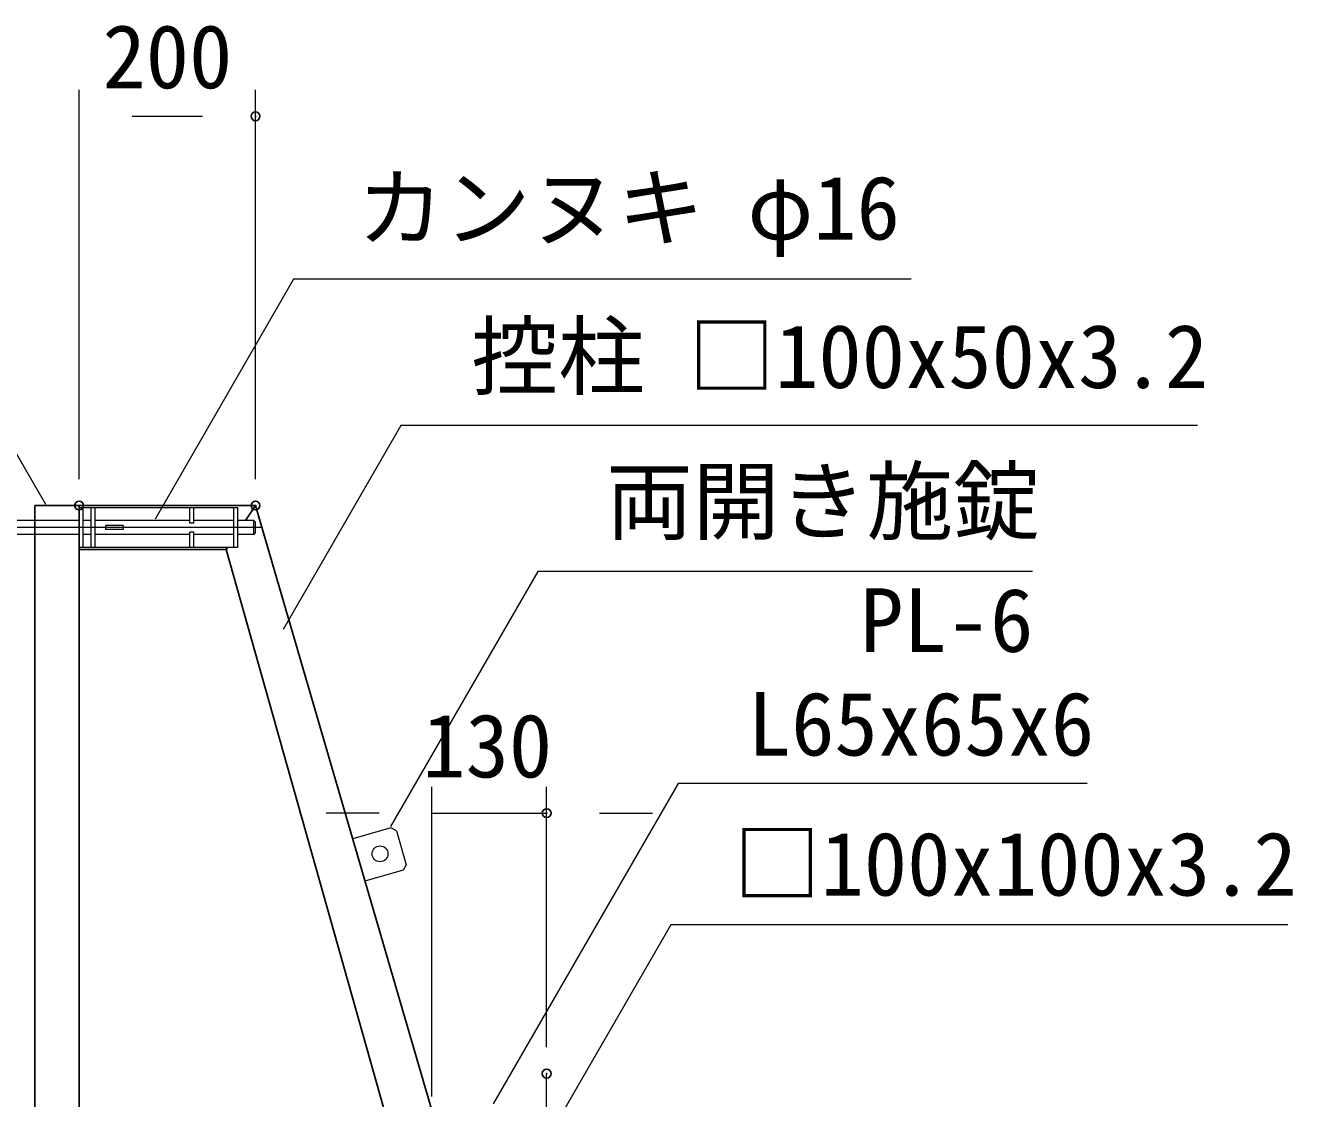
# Model space of a CAD drawing. Units: millimetres, scale not verified. Extents: x -6300 to 6300, y -4455 to 4455.
# Drawn here: x 2993 to 4429, y -770 to 447 of the extents above; entities that cross this region are included whole.
import ezdxf
from ezdxf.enums import TextEntityAlignment as Align

# ---------------------------------------------------------------- set-up
doc = ezdxf.new("R2010")
doc.units = ezdxf.units.MM
doc.header["$LTSCALE"] = 20
doc.header["$PDMODE"] = 32
doc.header["$PDSIZE"] = 10
doc.linetypes.add('USER1', pattern=[50.8, 31.75, -6.35, 6.35, -6.35])
for name, color, linetype, lineweight in [('0-1_D-STR1', 1, 'Continuous', 25), ('0-3_D-BMK', 2, 'USER1', 13), ('0-4_D-STR3', 3, 'Continuous', 13), ('0-8_D-STR-DIM', 7, 'Continuous', 13), ('0-B_D-STR-TXT', 7, 'Continuous', 13)]:
    doc.layers.add(name, color=color, linetype=linetype, lineweight=lineweight)
doc.layers.add('0-A_Defpoints', color=8, linetype='Continuous')
doc.styles.add('ＭＳ ゴシック', font='')
doc.styles.get('ＭＳ ゴシック').set_extended_font_data('MS Gothic')

msp = doc.modelspace()

# ---------------------------------------------------------------- linework, layer by layer
at = {"layer": '0-1_D-STR1'}
for p, q in [((3003.48, -97.76), (3053.48, -97.76)), ((3053.48, -97.76), (3253.48, -97.76)), ((3053.48, -897.76), (3053.48, -97.76)), ((3242.15, -114.76), (3253.48, -97.76)), ((3253.48, -97.76), (3457.65, -797.76)), ((3053.48, -147.76), (3220.15, -147.76)), ((3220.15, -147.76), (3221.82, -145.26)), ((3220.15, -147.76), (3403.48, -797.76))]:
    msp.add_line(p, q, dxfattribs=at)
msp.add_lwpolyline([(3053.48, -897.76), (3003.48, -897.76), (3003.48, -97.76)], dxfattribs=at)
at = {"layer": '0-3_D-BMK'}
for p, q in [((3260.15, -122.76), (2896.81, -122.76)), ((3583.48, -1046.86), (3583.48, -741.86))]:
    msp.add_line(p, q, dxfattribs=at)
at = {"layer": '0-4_D-STR3'}
for p, q in [((3233.48, -100.26), (3053.48, -100.26)), ((3053.48, -145.26), (3053.48, -100.26)), ((3057.98, -145.26), (3057.98, -100.26)), ((3066.98, -100.26), (3066.98, -145.26)), ((3071.48, -100.26), (3071.48, -145.26)), ((3178.98, -117.76), (3178.98, -100.26)), ((3183.48, -117.76), (3183.48, -100.26)), ((3228.98, -145.26), (3228.98, -100.26)), ((3233.48, -145.26), (3233.48, -100.26)), ((3053.48, -114.76), (2983.48, -114.76)), ((3066.98, -114.76), (3057.98, -114.76)), ((3178.98, -114.76), (3071.48, -114.76)), ((3228.98, -114.76), (3183.48, -114.76)), ((3251.48, -130.76), (3251.48, -114.76)), ((3103.48, -120.51), (3083.48, -120.51)), ((3083.48, -120.51), (3083.48, -125.01)), ((3103.48, -125.01), (3083.48, -125.01)), ((3103.48, -120.51), (3103.48, -125.01)), ((3183.48, -117.76), (3178.98, -117.76)), ((3183.48, -127.76), (3178.98, -127.76)), ((3178.98, -145.26), (3178.98, -127.76)), ((3183.48, -145.26), (3183.48, -127.76)), ((3251.48, -130.76), (3253.48, -128.76)), ((3053.48, -130.76), (2983.48, -130.76)), ((3066.98, -130.76), (3057.98, -130.76)), ((3178.98, -130.76), (3071.48, -130.76)), ((3228.98, -130.76), (3183.48, -130.76)), ((3251.48, -130.76), (3233.48, -130.76)), ((3233.48, -145.26), (3053.48, -145.26)), ((3413.11, -466.54), (3424.2, -504.97)), ((3420.78, -511.16), (3377.55, -523.64)), ((3424.2, -504.97), (3420.78, -511.16))]:
    msp.add_line(p, q, dxfattribs=at)
for points in [[(3253.48, -128.76), (3253.48, -116.76), (3251.48, -114.76), (3233.48, -114.76)], [(3413.11, -466.54), (3406.92, -463.12), (3363.68, -475.6)]]:
    msp.add_lwpolyline(points, dxfattribs=at)
msp.add_circle((3394.64, -492.68), 9, dxfattribs=at)
at = {"layer": '0-8_D-STR-DIM'}
for p, q in [((3053.48, -67.76), (3053.48, 373.61)), ((3253.48, -67.76), (3253.48, 373.61)), ((3113.48, 343.61), (3193.48, 343.61)), ((3453.48, -767.76), (3453.48, -416.55)), ((3583.48, -711.86), (3583.48, -416.55)), ((3393.48, -446.55), (3333.48, -446.55)), ((3453.48, -446.55), (3583.48, -446.55)), ((3643.48, -446.55), (3703.48, -446.55))]:
    msp.add_line(p, q, dxfattribs=at)
at = {"layer": '0-A_Defpoints'}
for p in [(3253.48, 343.61), (3053.48, -97.76), (3253.48, -97.76), (3583.48, -446.55), (3583.48, -741.86)]:
    msp.add_point(p, dxfattribs=at)
at = {"layer": '0-B_D-STR-TXT'}
for points in [[(1886.2, 297.68), (2787.97, 297.68), (3015.28, -96.03)], [(3996.65, 158.75), (3296.66, 158.75), (3139.74, -113.03)], [(4321.26, -7.1), (3418.35, -7.1), (3284.75, -238.49)], [(4134.15, -172.47), (3573.5, -172.47), (3406.62, -461.52)], [(4196.08, -412.98), (3732.51, -412.98), (3522.9, -776.03)], [(4423.72, -573.29), (3724.11, -573.29), (3597.23, -793.06)]]:
    msp.add_lwpolyline(points, dxfattribs=at)

# ---------------------------------------------------------------- texts
at = {"layer": '0-8_D-STR-DIM', "style": 'ＭＳ ゴシック'}
for s, p in [('200', (3079.98, 353.73)), ('130', (3442.51, -427.71))]:
    msp.add_text(s, height=72.14, dxfattribs=at).set_placement(p, align=Align.BOTTOM_LEFT)
at = {"layer": '0-B_D-STR-TXT', "style": 'ＭＳ ゴシック'}
for s, p in [('カンヌキ φ16', (3368.47, 182.2)), ('控柱 □100x50x3.2', (3498.16, 13.87)), ('両開き施錠', (3650.65, -150.54)), ('PL-6', (3938.84, -285.34)), ('L65x65x6', (3811.56, -402.85)), ('□100x100x3.2', (3795.55, -561.65))]:
    msp.add_text(s, height=72.14, dxfattribs=at).set_placement(p, align=Align.BOTTOM_LEFT)

doc.saveas('drawing.dxf')
